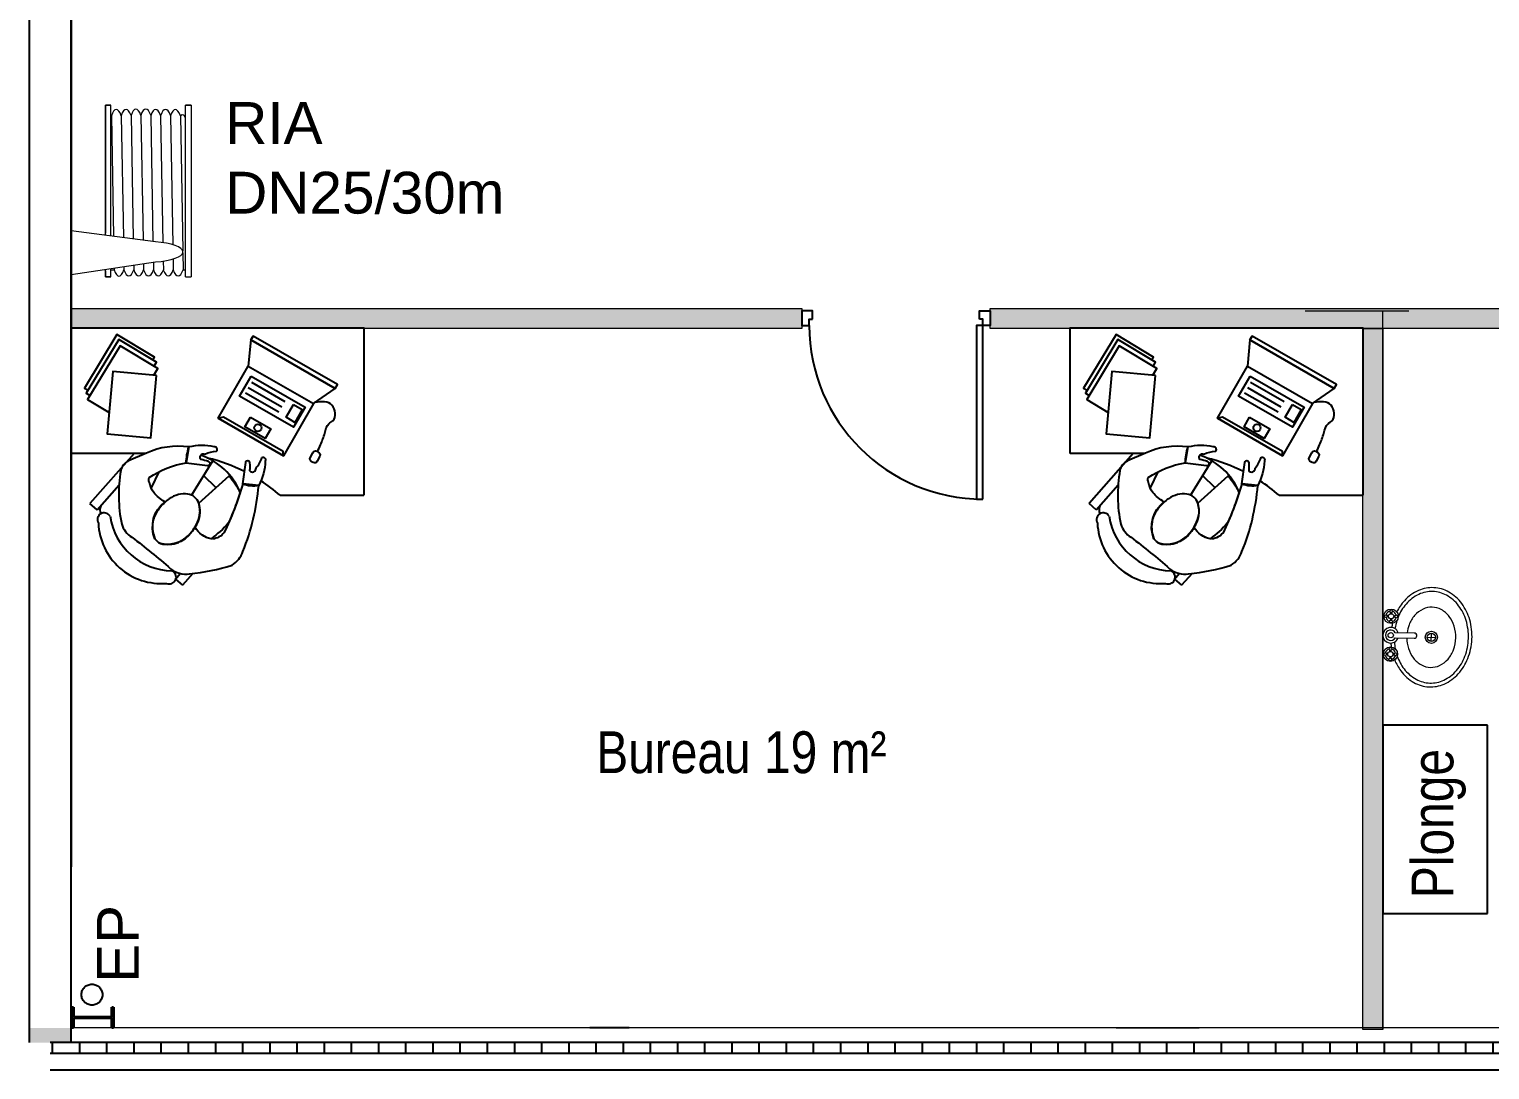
# Model space of a CAD drawing. Header units: millimetres. Extents: x 15590 to 15992, y 1055 to 1132.
# Drawn here: x 15792.69 to 15799.68, y 1070.5 to 1075.48 of the extents above; entities that cross this region are included whole.
import ezdxf

# ---------------------------------------------------------------- set-up
doc = ezdxf.new("R2010")
doc.units = ezdxf.units.MM
doc.header["$MEASUREMENT"] = 0
doc.linetypes.add('Caché4', pattern=[2.3812, 1.5875, -0.7937])
doc.linetypes.add('Tirets', pattern=[0.004586, 0.002822, -0.001764])
doc.layers.get('0').update_dxf_attribs({"lineweight": 9})
for name, color, linetype in [('05_Textes', 7, 'Continuous'), ('Cotation', 7, 'Continuous'), ('DRAUF', 7, 'Continuous'), ('EP', 7, 'Continuous'), ('Gondoles.VETTI', 7, 'Continuous'), ('MENUISERIES_INT', 1, 'Continuous'), ('Mobilier', 252, 'Continuous'), ('murs exterieurs.P', 7, 'Continuous'), ('PORTES', 15, 'Continuous'), ('structure', 7, 'Continuous')]:
    doc.layers.add(name, color=color, linetype=linetype)
for name, color, linetype, lineweight in [('DM cloison', 7, 'Continuous', 9), ('DM RIA', 7, 'Continuous', 9), ('DM sanitaire', 7, 'Continuous', 9)]:
    doc.layers.add(name, color=color, linetype=linetype, lineweight=lineweight)
doc.styles.add('Arial Narrow', font='ARIALN.TTF', dxfattribs={"height": 0.3})
doc.styles.add('GENERATED_STYLE_2', font='')
doc.styles.get("Standard").update_dxf_attribs({"font": 'swiss.ttf', "height": 0.2})
doc.styles.get('GENERATED_STYLE_2').set_extended_font_data('Arial Occidental')

# ---------------------------------------------------------------- blocks, each defined once
blk = doc.blocks.new('A$C15F04032')
for points in [[(-0.311, 0.4946), (-0.311, 0.5241)], [(0.336, 0.4946), (0.336, 0.5241)], [(-0.1676, 0.2536), (0.089, 0.2536)], [(-0.1676, 0.2118), (0.0895, 0.2118)], [(-0.1676, 0.1729), (0.0895, 0.1729)], [(0.0208, 0.0356), (0.0208, 0.049)], [(0.0205, -0.0119), (0.0205, -0.0253)]]:
    blk.add_lwpolyline(points)
for points in [[(-0.311, 0.4946), (0.336, 0.4946), (0.336, 0.5241), (-0.311, 0.5241)], [(-0.2393, 0.3362), (0.2593, 0.3362), (0.336, 0.4946), (-0.311, 0.4946)], [(-0.2393, 0.3362), (0.2607, 0.3362), (0.2607, -0.0638), (-0.2393, -0.0638)], [(-0.1903, 0.2873), (0.2238, 0.2873), (0.2238, 0.1329), (-0.1903, 0.1329)], [(0.1478, 0.2641), (0.2149, 0.2641), (0.2149, 0.1655), (0.1478, 0.1655)], [(-0.0571, 0.049), (0.0983, 0.049), (0.0983, -0.0253), (-0.0571, -0.0253)], [(-0.2393, -0.0638), (0.2607, -0.0638), (0.2456, -0.0408), (-0.2124, -0.0408)]]:
    blk.add_lwpolyline(points, close=True)
blk.add_lwpolyline([(0.47, 0.0541), (0.4728, 0.0163, -0.414214), (0.4544, -0.0052), (0.4427, -0.0061, -0.414214), (0.4212, 0.0123), (0.4183, 0.0502, -0.414214), (0.4368, 0.0717), (0.4485, 0.0725, -0.414214)], format="xyb", close=True)
blk.add_circle((0.0206, 0.0118), 0.0238)
blk.add_spline([(0.4426, 0.0721), (0.4377, 0.1219), (0.4233, 0.203), (0.4164, 0.2708), (0.4292, 0.3004), (0.3722, 0.388), (0.265, 0.348)], degree=3)
blk = doc.blocks.new('A$C65472555')
for p, q in [((0.3023, -0.6227), (0.0905, -0.8626)), ((0.1242, -0.8924), (0.23, -0.7726)), ((0.1242, -0.8924), (0.0905, -0.8626)), ((0.4991, -1.2233), (0.5224, -1.1968)), ((0.4991, -1.2233), (0.5328, -1.253)), ((0.5832, -1.1959), (0.5328, -1.253))]:
    blk.add_line(p, q)
for points in [[(0, -0.6227), (0, -0.0227), (1.4, -0.0227), (1.4, -0.8227)], [(0.3567, -0.6227), (0, -0.6227)], [(0.6769, -0.6589), (0.5757, -0.8218)], [(0.4195, -0.7112), (0.3825, -0.7863)], [(0.6937, -0.7864), (0.6336, -0.7286)]]:
    blk.add_lwpolyline(points)
at = {"ltscale": 0.1}
for points in [[(0.3909, -0.1764), (0.3993, -0.1625), (0.2198, -0.0536), (0.0642, -0.3101), (0.0814, -0.3205)], [(0.3965, -0.2061), (0.4081, -0.1869), (0.2286, -0.078), (0.073, -0.3345), (0.0909, -0.3453)], [(0.3956, -0.2479), (0.4144, -0.217), (0.2348, -0.1081), (0.0793, -0.3646), (0.1818, -0.4268)]]:
    blk.add_lwpolyline(points, dxfattribs=at)
blk.add_lwpolyline([(0.4086, -0.2491), (0.1995, -0.2303), (0.1727, -0.5291), (0.3818, -0.5479)], close=True, dxfattribs=at)
for points in [[(0.3609, -0.6209), (0.2745, -0.6587, 0.251548), (0.2383, -0.7048, 0.094115), (0.2422, -0.9601, 0.182722), (0.2914, -1.0237, -0.017526), (0.4754, -1.1737, 0.223415), (0.567, -1.1975, 0.055006), (0.7703, -1.1565, 0.175973), (0.8219, -1.0918, 0.075821), (0.8976, -0.7757, -0.157009), (0.8215, -0.7684, -0.042737), (0.7314, -1.0015, -0.204594), (0.6778, -1.0317, -0.250768), (0.5928, -0.9745, -0.35327), (0.4284, -1.0537, -0.136281), (0.401, -1.0307, -0.337622), (0.4487, -0.8539, -0.074912), (0.3954, -0.8094, -0.117548), (0.3754, -0.761, -0.293104), (0.3741, -0.7383, -0.107385), (0.5508, -0.6671, -0.06547), (0.5634, -0.5917, 0.143122)], [(0.5508, -0.6671), (0.653, -0.6802, 1.10047), (0.657, -0.6617, 0.050601), (0.6207, -0.6519, -0.750868), (0.6402, -0.6255, -0.09023), (0.6963, -0.6111, 0.754184), (0.6847, -0.5914, 0.110598), (0.5634, -0.5917), (0.5508, -0.6671)], [(0.8215, -0.7684), (0.8353, -0.6662, -1.10047), (0.8542, -0.6672, -0.050601), (0.8543, -0.7048, 0.750868), (0.8849, -0.6928, 0.09023), (0.9132, -0.6424, -0.754184), (0.9292, -0.6587, -0.110598), (0.8976, -0.7757), (0.8215, -0.7684)], [(0.6113, -0.8609), (0.7561, -0.73, -0.058585), (0.809, -0.8089, -0.02675), (0.753, -0.9552, -0.052259), (0.6698, -1.0306, -0.234613), (0.594, -0.9755, 0.224373), (0.6113, -0.8609)], [(0.4289, -0.8765, 0.069538), (0.3995, -0.9237, 0.025234), (0.3942, -0.9375, 0.158621), (0.401, -1.0307, 0.136281), (0.4284, -1.0537, 0.149731), (0.5133, -1.048, 0.040657), (0.5341, -1.0362, 0.069538), (0.5753, -0.9989, 0.069538), (0.6047, -0.9518, 0.081448), (0.6167, -0.9058, 0.106963), (0.6113, -0.8609, 0.136281), (0.591, -0.8314, 0.136281), (0.5584, -0.8166, 0.106963), (0.5132, -0.8193, 0.081448), (0.4701, -0.8393, 0.069538)]]:
    blk.add_lwpolyline(points, format="xyb", close=True)
for points in [[(0.5575, -0.627, 0.000748), (0.555, -0.6267)], [(0.8295, -0.7092, 0.056378), (0.6534, -0.6446, 0.056378)], [(1, -0.8227), (1, -0.8227, 0.034488), (0.9079, -0.7539)]]:
    blk.add_lwpolyline(points, format="xyb")
at = {"linetype": 'Caché4'}
blk.add_lwpolyline([(1, -0.8227), (1.4, -0.8227)], dxfattribs=at)
for centre, radius, start, end in [((0.5212, -0.9255), 0.3104, 22.13042, 71.345), ((0.1587, -0.9394), 0.0325, 30.50386, 210.50386), ((0.1898, -0.8915), 0.0516, 158.19097, 202.64249), ((0.4323, -0.943), 0.3019, 182.45689, 274.66548), ((0.4901, -0.8775), 0.3068, 188.50987, 268.6125), ((0.4698, -1.2141), 0.0325, 246.61851, 66.61851)]:
    blk.add_arc(centre, radius, start, end)
at = {"xscale": 0.7199999999999865, "yscale": 0.7199999999999865, "zscale": 0.7199999999999865, "rotation": 330.1213484059352}
blk.add_blockref('A$C15F04032', (0.8766, -0.5002), dxfattribs=at)
blk = doc.blocks.new('*U292')
at = {"layer": 'DM cloison'}
blk.add_hatch(color=2, dxfattribs=at).paths.add_polyline_path([(-2495.9, 96), (-2495.9, 0), (1000, 0), (1000, 96)])
blk.add_lwpolyline([(-2495.9, 0), (1000, 0), (1000, 96), (-2495.9, 96)], close=True, dxfattribs=at)
blk = doc.blocks.new('*U44')
at = {"layer": 'DM RIA', "color": 1, "linetype": 'Continuous'}
for p, q in [((295.2, 808.8), (269, 808.8)), ((269, 808.8), (295.2, 808.8)), ((269, 808.8), (269, 197.6)), ((269, 187.1), (269, 808.8)), ((295.2, 183.7), (295.2, 808.8)), ((678.5, 808.8), (652.3, 808.8)), ((652.3, -11.2), (652.3, 808.8)), ((652.3, 808.8), (678.5, 808.8)), ((678.5, 808.8), (678.5, -11.2)), ((295.2, 759.1), (297.6, 759.1)), ((297.3, 758.3), (307.4, 182)), ((344.5, 759.1), (354.7, 175.8)), ((391.6, 760), (401.9, 169.5)), ((438.8, 760.8), (449.2, 163.2)), ((486, 759.1), (496.5, 157.4)), ((533.1, 759.1), (543.7, 151.8)), ((580.3, 759.1), (581.3, 759.1)), ((580.3, 759.1), (591, 142)), ((627.4, 759.1), (638.7, 112.7)), ((104.5, 0), (104.5, 208.9)), ((507.7, 155.5), (104.7, 208.9)), ((592.2, 73.7), (593.1, 22.4)), ((638.9, 103.2), (640.3, 22.4)), ((104.5, 0), (507.7, 59.9)), ((269, -11.2), (269, 24.4)), ((269, 17.8), (269, -11.2)), ((295.2, -11.2), (295.2, 28.3)), ((295.2, 22.4), (310.2, 22.4)), ((310, 30.5), (310.2, 21.6)), ((357.1, 37.5), (357.3, 22.4)), ((404.1, 44.5), (404.5, 22.4)), ((451.1, 51.5), (451.7, 22.4)), ((451.6, 22.4), (451.7, 22.4)), ((498.2, 58.2), (498.8, 22.4)), ((545.3, 63.8), (546, 22.4)), ((546, 22.4), (546, 22.4)), ((640.3, 22.4), (652.3, 22.4)), ((269, -11.2), (295.2, -11.2)), ((295.2, -11.2), (269, -11.2)), ((652.3, -11.2), (678.5, -11.2))]:
    blk.add_line(p, q, dxfattribs=at)
for centre, major_axis, start_param, end_param in [((322.6, 660.9), (-2.2, 127.6), 5.58648, 6.97989), ((369.8, 661.7), (-2.2, 127.6), 5.586496, 6.979875), ((416.9, 662.5), (-2.2, 127.6), 5.58648, 6.97989), ((464, 663.3), (-2.2, 127.6), 5.58648, 6.97989), ((511.2, 661.7), (-2.2, 127.6), 5.586491, 6.97988), ((558.4, 661.7), (-2.2, 127.6), 5.586496, 6.979875), ((605.6, 660.9), (-2.2, 127.6), 5.58648, 6.97989), ((601, 641.4), (41, 120.9), 5.930977, 6.635394), ((469.2, 107.7), (170.4, 0), 4.940257, 7.626113), ((333.8, 119.5), (0, -127.6), 5.586483, 6.979887), ((380.9, 120.3), (0, -127.6), 5.586483, 6.979887), ((428.1, 120.3), (0, -127.6), 5.586483, 6.979887), ((475.2, 120.3), (0, -127.6), 5.586483, 6.979887), ((522.4, 120.3), (0, -127.6), 5.586483, 6.979887), ((569.5, 120.3), (0, -127.6), 5.586483, 6.979887), ((616.7, 120.3), (0, -127.6), 5.586483, 6.979887)]:
    blk.add_ellipse(centre, major_axis=major_axis, ratio=0.287901, start_param=start_param, end_param=end_param, dxfattribs=at)
blk = doc.blocks.new('RIA 25 30 m')
at = {"layer": 'DM RIA', "insert": (48.9, 586.7), "char_height": 200, "width": 1661.44, "attachment_point": 1}
blk.add_mtext('{\\fArial|b0|i0|c0|p34;\\C1;RIA DN25/30m}', dxfattribs=at)
blk = doc.blocks.new('A$C575D08F3')
at = {"layer": 'PORTES'}
for points in [[(-85, 3), (-85, 7), (-90, 7), (-90, 0), (-86.5, 0), (-86.5, 3)], [(-5, 3), (-5, 7), (0, 7), (0, 0), (-3.5, 0), (-3.5, 3)], [(-3.5, -83), (-3.5, 0), (-6.5, 0), (-6.5, -83)]]:
    blk.add_lwpolyline(points, close=True, dxfattribs=at)
blk.add_arc((-3.5, 0), 83, 180, 270, dxfattribs=at)
blk = doc.blocks.new('A$C67822F08')
at = {"layer": 'DRAUF'}
for p, q in [((0.9, 0.5), (0, 0.5)), ((0, 0.5), (0, 0)), ((0.9, 0), (0.9, 0.5)), ((0, 0), (0.9, 0))]:
    blk.add_line(p, q, dxfattribs=at)
at = {"layer": '05_Textes', "insert": (0.4303, 0.3629), "char_height": 0.2, "width": 2.666162, "attachment_point": 2, "style": 'Arial Narrow'}
blk.add_mtext('Plonge', dxfattribs=at)
blk = doc.blocks.new('*U330')
at = {"layer": 'DM cloison'}
blk.add_hatch(color=2, dxfattribs=at).paths.add_polyline_path([(-4445, 96), (-4445, 0), (1000, 0), (1000, 96)])
blk.add_lwpolyline([(-4445, 0), (1000, 0), (1000, 96), (-4445, 96)], close=True, dxfattribs=at)
blk = doc.blocks.new('in lavabo')
for p, q in [((-0.1027, -0.0344), (-0.1094, -0.0344)), ((-0.1026, -0.0406), (-0.1094, -0.0406)), ((-0.0937, -0.0255), (-0.0937, -0.0187)), ((-0.0937, -0.0496), (-0.0937, -0.0562)), ((-0.0875, -0.0254), (-0.0875, -0.0187)), ((-0.0875, -0.0495), (-0.0875, -0.0562)), ((-0.0786, -0.0344), (-0.0719, -0.0344)), ((-0.0786, -0.0406), (-0.0719, -0.0406)), ((-0.0125, -0.0591), (-0.0125, -0.15)), ((0.0125, -0.15), (0.0125, -0.0591)), ((0.0786, -0.0344), (0.0719, -0.0344)), ((0.0787, -0.0406), (0.0719, -0.0406)), ((0.0875, -0.0255), (0.0875, -0.0187)), ((0.0875, -0.0496), (0.0875, -0.0562)), ((0.0938, -0.0254), (0.0938, -0.0187)), ((0.0938, -0.0495), (0.0938, -0.0562)), ((0.1026, -0.0344), (0.1094, -0.0344)), ((0.1027, -0.0406), (0.1094, -0.0406)), ((-0.0257, -0.2319), (0.0131, -0.2319)), ((-0.0063, -0.2125), (-0.0063, -0.2513))]:
    blk.add_line(p, q)
at = {"linetype": 'Continuous'}
blk.add_line((-0.0125, -0.0374), (-0.0125, -0.0374), dxfattribs=at)
for centre, radius in [((-0.0906, -0.0375), 0.0344), ((-0.1156, -0.0375), 0.00699), ((-0.0906, -0.0375), 0.0125), ((-0.0906, -0.0125), 0.00699), ((-0.0906, -0.0625), 0.00699), ((-0.0656, -0.0375), 0.00699), ((0, -0.0375), 0.0125), ((0.0906, -0.0375), 0.0344), ((0.0656, -0.0375), 0.00699), ((0.0906, -0.0375), 0.0125), ((0.0906, -0.0125), 0.00699), ((0.0906, -0.0625), 0.00699), ((0.1156, -0.0375), 0.00699), ((-0.0063, -0.2319), 0.0291), ((-0.0063, -0.2319), 0.0194)]:
    blk.add_circle(centre, radius)
for centre, radius, start, end in [((0, -0.0375), 0.0375, 289.6514, 250.3603), ((-0.0906, -0.0375), 0.025, 105.2407, 164.2093), ((-0.0906, -0.0375), 0.025, 196.2342, 253.9047), ((-0.0906, -0.0375), 0.025, 16.44125, 74.07887), ((-0.0906, -0.0375), 0.025, 286.12, 344.0884), ((0, -0.0375), 0.025, 300.3431, 239.7554), ((0.0906, -0.0375), 0.025, 106.12, 164.0884), ((0.0906, -0.0375), 0.025, 196.4413, 254.0789), ((0.0906, -0.0375), 0.025, 285.2407, 344.2093), ((0.0906, -0.0375), 0.025, 16.23422, 73.90469), ((0, -0.15), 0.0125, 180, 0)]:
    blk.add_arc(centre, radius, start, end)
for centre, radius, start, end in [((-0.0236, -0.2797), 0.2403, 113.06724, 127.46196), ((-0.022, -0.2785), 0.222, 108.8567, 108.95962), ((-0.0236, -0.2797), 0.2403, 106.88731, 106.98482), ((-0.0093, -0.3267), 0.2893, 106.83597, 106.88731), ((-0.0076, -0.3236), 0.2694, 95.40502, 102.32102), ((-0.0093, -0.3267), 0.2893, 95.5863, 99.37639), ((-0.0093, -0.3267), 0.2893, 85.67514, 85.67874), ((-0.0076, -0.3236), 0.2694, 72.90442, 81.56946), ((-0.0093, -0.3267), 0.2893, 76.72914, 80.72264), ((-0.0093, -0.3267), 0.2893, 69.42163, 69.52572), ((0.0079, -0.2808), 0.2403, 68.94454, 69.42163), ((0.0079, -0.2808), 0.2403, 48.84698, 64.2831), ((-0.0468, -0.2494), 0.2021, 127.46196, 151.31802), ((-0.0448, -0.2496), 0.1852, 128.22951, 152.13293), ((-0.022, -0.2785), 0.222, 110.53483, 128.22951), ((-0.0164, -0.262), 0.1458, 107.98193, 128.48887), ((-0.0069, -0.2912), 0.1765, 91.80948, 107.98193), ((-0.0069, -0.2912), 0.1765, 70.73657, 83.68128), ((0.0032, -0.2623), 0.1458, 50.22963, 70.73657), ((0.0082, -0.2789), 0.222, 50.15563, 69.05814), ((0.0317, -0.2506), 0.1852, 26.25222, 50.15563), ((0.033, -0.252), 0.2021, 24.99092, 48.84698), ((-0.0834, -0.2294), 0.1603, 151.31802, 178.15447), ((-0.0802, -0.2308), 0.1451, 152.13293, 179.19257), ((-0.0543, -0.2313), 0.096, 152.37626, 179.35925), ((-0.0312, -0.2434), 0.122, 128.48887, 152.37626), ((0.0184, -0.2439), 0.122, 26.34225, 50.22963), ((0.0417, -0.2324), 0.096, 359.35925, 26.34225), ((0.0677, -0.2329), 0.1451, 359.19257, 26.25222), ((0.0709, -0.2344), 0.1603, 358.15447, 24.99092), ((-0.0834, -0.2294), 0.1603, 178.15447, 204.99092), ((-0.0802, -0.2308), 0.1451, 179.19257, 206.25222), ((-0.0543, -0.2313), 0.096, 179.35925, 206.34225), ((-0.031, -0.2198), 0.122, 206.34225, 230.22963), ((0.0187, -0.2203), 0.122, 308.48887, 332.37626), ((0.0417, -0.2324), 0.096, 332.37626, 359.35925), ((0.0677, -0.2329), 0.1451, 332.13293, 359.19257), ((0.0709, -0.2344), 0.1603, 331.31802, 358.15447), ((-0.0456, -0.2117), 0.2021, 204.99092, 228.84698), ((-0.0443, -0.2131), 0.1852, 206.25222, 230.15563), ((-0.0157, -0.2015), 0.1458, 230.22963, 250.73657), ((-0.0056, -0.1725), 0.1765, 250.73657, 269.35925), ((-0.0056, -0.1725), 0.1765, 269.35925, 287.98193), ((0.0039, -0.2017), 0.1458, 287.98193, 308.48887), ((0.0323, -0.2142), 0.1852, 308.22951, 332.13293), ((0.0343, -0.2143), 0.2021, 307.46196, 331.31802), ((-0.0204, -0.183), 0.2403, 228.84698, 249.42163), ((-0.0207, -0.1848), 0.222, 230.15563, 250.62713), ((-0.0032, -0.1371), 0.2893, 249.42163, 268.15447), ((-0.005, -0.1401), 0.2694, 250.62713, 269.19257), ((-0.0032, -0.1371), 0.2893, 268.15447, 286.88731), ((-0.005, -0.1401), 0.2694, 269.19257, 287.75802), ((0.0095, -0.1853), 0.222, 287.75802, 308.22951), ((0.011, -0.184), 0.2403, 286.88731, 307.46196)]:
    blk.add_arc(centre, radius, start, end, dxfattribs=at)
blk = doc.blocks.new('*U333')
at = {"layer": 'DM cloison'}
blk.add_hatch(color=2, dxfattribs=at).paths.add_polyline_path([(-1534.9, 96), (-1534.9, 0), (1816.9, 0), (1816.9, 96)])
blk.add_lwpolyline([(-1534.9, 0), (1816.9, 0), (1816.9, 96), (-1534.9, 96)], close=True, dxfattribs=at)

msp = doc.modelspace()

# ---------------------------------------------------------------- hatches: boundary and pattern name
at = {"layer": 'murs exterieurs.P', "linetype": 'Continuous', "ltscale": 1000}
for points in [[(15792.6935, 1070.6337), (15792.7935, 1070.6337), (15792.7935, 1070.7037), (15792.6935, 1070.7037)], [(15792.8935, 1070.7037), (15792.7935, 1070.7037), (15792.7935, 1070.6337), (15792.8935, 1070.6337)]]:
    msp.add_hatch(color=256, dxfattribs=at).paths.add_polyline_path(points, flags=0)
h = msp.add_hatch(dxfattribs=at)
h.set_pattern_fill('ISOLANT_POLYSTYRENE_0005', color=256, scale=0.1, angle=90, style=0, pattern_type=2)
h.set_pattern_definition([(90, (15784.3553, 1074.85421), (-0.13, 8e-18), []), (180, (15784.3553, 1074.85421), (-8e-18, -0.13), [])])
h.paths.add_polyline_path([(15792.7935, 1070.5837), (15803.6433, 1070.5837), (15803.6433, 1070.6337), (15792.7935, 1070.6337)], flags=0)

# ---------------------------------------------------------------- linework, layer by layer
for p, q in [((15798.7969, 1074.1331), (15799.2929, 1074.1331)), ((15799.168, 1070.6959), (15799.168, 1074.1331)), ((15804.4332, 1070.7037), (15792.8935, 1070.7037))]:
    msp.add_line(p, q)
at = {"layer": 'Cotation', "linetype": 'Continuous', "ltscale": 1000}
msp.add_line((15795.5626, 1070.7037), (15795.3751, 1070.7037), dxfattribs=at)
at = {"layer": 'DM sanitaire', "color": 7, "linetype": 'Continuous'}
msp.add_line((15797.8917, 1070.7037), (15798.2893, 1070.7037), dxfattribs=at)
at = {"layer": 'EP', "linetype": 'Tirets', "ltscale": 1000}
msp.add_circle((15792.9935, 1070.863), 0.05, dxfattribs=at)
at = {"layer": 'Gondoles.VETTI', "linetype": 'Continuous', "ltscale": 1000}
for p, q in [((15792.8935, 1106.0542), (15792.8935, 1071.4742)), ((15792.8935, 1071.4742), (15792.8935, 1106.0542))]:
    msp.add_line(p, q, dxfattribs=at)
at = {"layer": 'murs exterieurs.P', "linetype": 'Continuous', "ltscale": 1000}
for p, q in [((15792.6935, 1070.7037), (15792.6935, 1070.6337)), ((15792.8935, 1070.6337), (15792.8935, 1070.7037)), ((15792.7935, 1070.5837), (15803.6433, 1070.5837))]:
    msp.add_line(p, q, dxfattribs=at)
at = {"layer": 'murs exterieurs.P', "color": 31, "linetype": 'Continuous', "lineweight": 25, "ltscale": 1000}
msp.add_line((15803.6433, 1070.6337), (15792.7935, 1070.6337), dxfattribs=at)
at = {"layer": 'murs exterieurs.P', "linetype": 'Continuous', "ltscale": 1000, "flags": 128}
for points in [[(15792.6935, 1115.3534), (15792.6935, 1070.7037)], [(15792.8935, 1070.7037), (15792.8935, 1115.3534)], [(15792.7935, 1070.5037), (15803.6433, 1070.5037)]]:
    msp.add_lwpolyline(points, dxfattribs=at)
at = {"layer": 'structure', "color": 160, "linetype": 'Continuous', "lineweight": 35, "ltscale": 1000}
for p, q in [((15792.8973, 1070.8037), (15792.9058, 1070.8037)), ((15792.8973, 1070.7037), (15792.8973, 1070.8037)), ((15792.9058, 1070.8037), (15792.9058, 1070.7621)), ((15793.0888, 1070.7621), (15793.0888, 1070.8037)), ((15793.0888, 1070.8037), (15793.0973, 1070.8037)), ((15793.0973, 1070.8037), (15793.0973, 1070.7037)), ((15792.9058, 1070.7453), (15792.9058, 1070.7037)), ((15792.9114, 1070.7565), (15793.0832, 1070.7565)), ((15793.0832, 1070.7509), (15792.9114, 1070.7509)), ((15793.0888, 1070.7037), (15793.0888, 1070.7453)), ((15792.9058, 1070.7037), (15792.8973, 1070.7037)), ((15793.0973, 1070.7037), (15793.0888, 1070.7037))]:
    msp.add_line(p, q, dxfattribs=at)
for centre, start, end in [((15792.9114, 1070.7621), 180, 270), ((15792.9114, 1070.7453), 90, 180), ((15793.0832, 1070.7621), 270, 0), ((15793.0832, 1070.7453), 0, 90)]:
    msp.add_arc(centre, 0.0056, start, end, dxfattribs=at)

# ---------------------------------------------------------------- block references
at = {"rotation": 88.9664986470137}
msp.add_blockref('in lavabo', (15799.168, 1072.5824), dxfattribs=at)
at = {"layer": 'DM cloison', "yscale": 0.001, "zscale": 0.001}
for name, p, xscale in [('RIA 25 30 m', (15793.5819, 1074.5446), 0.001), ('*U44', (15792.789, 1074.307), 0.001), ('*U292', (15793.8935, 1074.0477), -0.001), ('*U330', (15798.2894, 1074.0477), -0.001)]:
    msp.add_blockref(name, p, dxfattribs=dict(at, xscale=xscale))
at = {"layer": 'DM cloison', "xscale": -0.001, "yscale": 0.001, "zscale": 0.001, "rotation": 270}
msp.add_blockref('*U333', (15799.072, 1072.2308), dxfattribs=at)
at = {"layer": 'DRAUF', "rotation": 89.99999999999999}
msp.add_blockref('A$C67822F08', (15799.668, 1071.2509), dxfattribs=at)
at = {"layer": 'MENUISERIES_INT', "ltscale": 5, "xscale": 0.01000000000021828, "yscale": 0.01000000000021828, "zscale": 0.01000000000021828}
msp.add_blockref('A$C575D08F3', (15797.2894, 1074.0631), dxfattribs=at)
at = {"layer": 'Mobilier', "extrusion": (0, 0, -1), "xscale": -1, "zscale": -1}
for p in [(-15792.8935, 1074.0736), (-15797.672, 1074.0736)]:
    msp.add_blockref('A$C65472555', p, dxfattribs=at)

# ---------------------------------------------------------------- texts
at = {"layer": '05_Textes', "insert": (15796.0995, 1072.1222), "char_height": 0.2, "width": 2.666162, "attachment_point": 2, "style": 'Arial Narrow'}
msp.add_mtext('Bureau 19 m²', dxfattribs=at)
at = {"layer": 'EP', "linetype": 'Continuous', "insert": (15793.1176, 1071.1055), "char_height": 0.2, "attachment_point": 5, "rotation": 90, "style": 'GENERATED_STYLE_2'}
msp.add_mtext('{EP}', dxfattribs=at)

doc.saveas('drawing.dxf')
